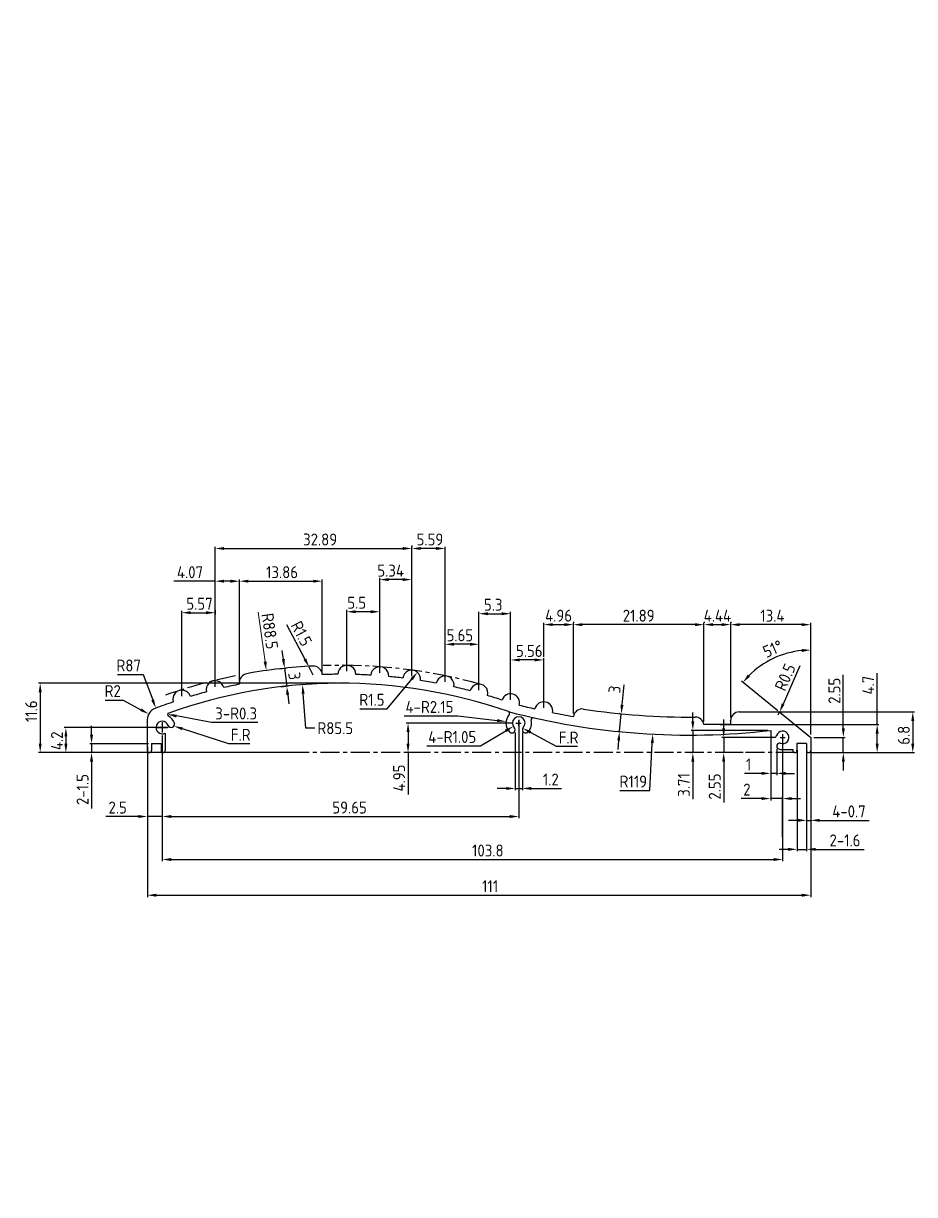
# Model space of a CAD drawing. Header units: millimetres. Extents: x -8 to 141, y -48 to 148.
import ezdxf

# ---------------------------------------------------------------- set-up
doc = ezdxf.new("R2010")
doc.units = ezdxf.units.MM
doc.header["$LTSCALE"] = 0.1
doc.linetypes.add('CENTER', pattern=[50.8, 31.75, -6.35, 6.35, -6.35])
doc.layers.get('0').update_dxf_attribs({"lineweight": 25})
doc.layers.add('图层1', color=7, linetype='Continuous', lineweight=20)
doc.layers.add('图层2', color=7, linetype='Continuous')
doc.layers.add('图层3', color=1, linetype='CENTER')
doc.styles.get("Standard").update_dxf_attribs({"font": 'isocp2.shx'})
doc.dimstyles.new('比例1.5-1', dxfattribs={"dimtxt": 2, "dimasz": 1.5, "dimexe": 0.3, "dimexo": 0.5, "dimgap": 0.5, "dimtad": 1, "dimdsep": 46, "dimtxsty": 'Standard', "dimcen": 0, "dimclrd": 5, "dimclre": 5, "dimadec": 3, "dimazin": 2, "dimtfac": 1, "dimtmove": 0, "dimatfit": 3, "dimfxl": 0, "dimarcsym": 0})
doc.dimstyles.new('比例1.5-1$4', dxfattribs={"dimtxt": 2, "dimasz": 1.5, "dimexe": 0.3, "dimexo": 0.5, "dimgap": 0.5, "dimtad": 1, "dimtih": 1, "dimtoh": 1, "dimdsep": 46, "dimtxsty": 'Standard', "dimcen": 0, "dimclrd": 5, "dimclre": 5, "dimadec": 3, "dimazin": 2, "dimtfac": 1, "dimtofl": 0, "dimtmove": 0, "dimatfit": 3, "dimfxl": 0, "dimarcsym": 0})

# ---------------------------------------------------------------- blocks, each defined once
blk = doc.blocks.new('*D4')
at = {"layer": 'Defpoints', "color": 0}
for p in [(15.11, 28.93), (12.61, 27.04), (12.61, 14.9)]:
    blk.add_point(p, dxfattribs=at)
at = {"layer": '图层1', "color": 5, "lineweight": -2}
for p, q in [((15.11, 28.43), (15.11, 14.6)), ((12.61, 26.54), (12.61, 14.6)), ((11.11, 14.9), (5.67, 14.9)), ((15.11, 14.9), (12.61, 14.9)), ((16.61, 14.9), (18.11, 14.9))]:
    blk.add_line(p, q, dxfattribs=at)
at = {"layer": '图层1', "color": 5}
for points in [[(11.11, 15.15), (11.11, 14.65), (12.61, 14.9)], [(16.61, 15.15), (16.61, 14.65), (15.11, 14.9)]]:
    blk.add_solid(points, dxfattribs=at)
at = {"layer": '图层1', "color": 0, "insert": (7.64, 16.4), "char_height": 2, "attachment_point": 5}
blk.add_mtext('2.5', dxfattribs=at)
blk = doc.blocks.new('*D5')
at = {"layer": 'Defpoints', "color": 0}
for p in [(74.76, 31.58), (15.11, 22.26), (74.76, 14.9)]:
    blk.add_point(p, dxfattribs=at)
at = {"layer": '图层1', "color": 5, "lineweight": -2}
for p, q in [((74.76, 31.08), (74.76, 14.6)), ((15.11, 21.76), (15.11, 14.6)), ((16.61, 14.9), (73.26, 14.9))]:
    blk.add_line(p, q, dxfattribs=at)
at = {"layer": '图层1', "color": 5}
for points in [[(16.61, 15.15), (16.61, 14.65), (15.11, 14.9)], [(73.26, 15.15), (73.26, 14.65), (74.76, 14.9)]]:
    blk.add_solid(points, dxfattribs=at)
at = {"layer": '图层1', "color": 0, "insert": (46.44, 16.4), "char_height": 2, "attachment_point": 5}
blk.add_mtext('59.65', dxfattribs=at)
blk = doc.blocks.new('*D6')
at = {"layer": 'Defpoints', "color": 0}
for p in [(118.91, 29.18), (15.11, 18.18), (118.91, 7.71)]:
    blk.add_point(p, dxfattribs=at)
at = {"layer": '图层1', "color": 5, "lineweight": -2}
for p, q in [((118.91, 28.68), (118.91, 7.41)), ((15.11, 17.68), (15.11, 7.41)), ((16.61, 7.71), (117.41, 7.71))]:
    blk.add_line(p, q, dxfattribs=at)
at = {"layer": '图层1', "color": 5}
for points in [[(16.61, 7.96), (16.61, 7.46), (15.11, 7.71)], [(117.41, 7.96), (117.41, 7.46), (118.91, 7.71)]]:
    blk.add_solid(points, dxfattribs=at)
at = {"layer": '图层1', "color": 0, "insert": (69.58, 9.21), "char_height": 2, "attachment_point": 5}
blk.add_mtext('103.8', dxfattribs=at)
blk = doc.blocks.new('*D7')
at = {"layer": 'Defpoints', "color": 0}
for p in [(123.61, 27.03), (12.61, 23.89), (123.61, 1.74)]:
    blk.add_point(p, dxfattribs=at)
at = {"layer": '图层1', "color": 5, "lineweight": -2}
for p, q in [((123.61, 26.53), (123.61, 1.44)), ((12.61, 23.39), (12.61, 1.44)), ((14.11, 1.74), (122.11, 1.74))]:
    blk.add_line(p, q, dxfattribs=at)
at = {"layer": '图层1', "color": 5}
for points in [[(14.11, 1.99), (14.11, 1.49), (12.61, 1.74)], [(122.11, 1.99), (122.11, 1.49), (123.61, 1.74)]]:
    blk.add_solid(points, dxfattribs=at)
at = {"layer": '图层1', "color": 0, "insert": (69.96, 3.24), "char_height": 2, "attachment_point": 5}
blk.add_mtext('111', dxfattribs=at)
blk = doc.blocks.new('*D8')
at = {"layer": 'Defpoints', "color": 0}
for p in [(122.91, 26.51), (123.61, 26.53), (123.61, 14.26)]:
    blk.add_point(p, dxfattribs=at)
at = {"layer": '图层1', "color": 5, "lineweight": -2}
for p, q in [((122.91, 26.01), (122.91, 13.96)), ((123.61, 26.03), (123.61, 13.96)), ((121.41, 14.26), (119.91, 14.26)), ((122.91, 14.26), (123.61, 14.26)), ((125.11, 14.26), (133.41, 14.26))]:
    blk.add_line(p, q, dxfattribs=at)
at = {"layer": '图层1', "color": 5}
for points in [[(121.41, 14.51), (121.41, 14.01), (122.91, 14.26)], [(125.11, 14.51), (125.11, 14.01), (123.61, 14.26)]]:
    blk.add_solid(points, dxfattribs=at)
at = {"layer": '图层1', "color": 0, "insert": (130.01, 15.76), "char_height": 2, "attachment_point": 5}
blk.add_mtext('4-0.7', dxfattribs=at)
blk = doc.blocks.new('*D9')
at = {"layer": 'Defpoints', "color": 0}
for p in [(121.31, 26.51), (122.91, 26.51), (122.91, 9.41)]:
    blk.add_point(p, dxfattribs=at)
at = {"layer": '图层1', "color": 5, "lineweight": -2}
for p, q in [((121.31, 26.01), (121.31, 9.11)), ((122.91, 26.01), (122.91, 9.11)), ((119.81, 9.41), (118.31, 9.41)), ((121.31, 9.41), (122.91, 9.41)), ((124.41, 9.41), (132.52, 9.41))]:
    blk.add_line(p, q, dxfattribs=at)
at = {"layer": '图层1', "color": 5}
for points in [[(119.81, 9.66), (119.81, 9.16), (121.31, 9.41)], [(124.41, 9.66), (124.41, 9.16), (122.91, 9.41)]]:
    blk.add_solid(points, dxfattribs=at)
at = {"layer": '图层1', "color": 0, "insert": (129.34, 10.91), "char_height": 2, "attachment_point": 5}
blk.add_mtext('2-1.6', dxfattribs=at)
blk = doc.blocks.new('*D10')
at = {"layer": 'Defpoints', "color": 0}
for p in [(3.27, 27.08), (12.96, 25.58), (13.31, 27.08)]:
    blk.add_point(p, dxfattribs=at)
at = {"layer": '图层1', "color": 5, "lineweight": -2}
for p, q in [((3.27, 28.58), (3.27, 30.08)), ((12.81, 27.08), (2.97, 27.08)), ((12.46, 25.58), (2.97, 25.58)), ((3.27, 27.08), (3.27, 25.58)), ((3.27, 24.08), (3.27, 16.25))]:
    blk.add_line(p, q, dxfattribs=at)
at = {"layer": '图层1', "color": 5}
for points in [[(3.02, 28.58), (3.52, 28.58), (3.27, 27.08)], [(3.02, 24.08), (3.52, 24.08), (3.27, 25.58)]]:
    blk.add_solid(points, dxfattribs=at)
at = {"layer": '图层1', "color": 0, "insert": (1.77, 19.41), "char_height": 2, "attachment_point": 5, "rotation": 90}
blk.add_mtext('2-1.5', dxfattribs=at)
blk = doc.blocks.new('*D11')
at = {"layer": 'Defpoints', "color": 0}
for p in [(123.61, 28.13), (123.26, 25.58), (129.06, 25.58)]:
    blk.add_point(p, dxfattribs=at)
at = {"layer": '图层1', "color": 5, "lineweight": -2}
for p, q in [((129.06, 29.63), (129.06, 38.58)), ((124.11, 28.13), (129.36, 28.13)), ((129.06, 25.58), (129.06, 28.13)), ((123.76, 25.58), (129.36, 25.58)), ((129.06, 24.08), (129.06, 22.58))]:
    blk.add_line(p, q, dxfattribs=at)
at = {"layer": '图层1', "color": 5}
for points in [[(128.81, 29.63), (129.31, 29.63), (129.06, 28.13)], [(128.81, 24.08), (129.31, 24.08), (129.06, 25.58)]]:
    blk.add_solid(points, dxfattribs=at)
at = {"layer": '图层1', "color": 0, "insert": (127.56, 35.92), "char_height": 2, "attachment_point": 5, "rotation": 90}
blk.add_mtext('2.55', dxfattribs=at)
blk = doc.blocks.new('*D12')
at = {"layer": 'Defpoints', "color": 0}
for p in [(117.54, 32.38), (126.73, 25.58), (140.68, 25.58)]:
    blk.add_point(p, dxfattribs=at)
at = {"layer": '图层1', "color": 5, "lineweight": -2}
for p, q in [((118.04, 32.38), (140.98, 32.38)), ((140.68, 30.88), (140.68, 27.08)), ((127.23, 25.58), (140.98, 25.58))]:
    blk.add_line(p, q, dxfattribs=at)
at = {"layer": '图层1', "color": 5}
for points in [[(140.43, 30.88), (140.93, 30.88), (140.68, 32.38)], [(140.43, 27.08), (140.93, 27.08), (140.68, 25.58)]]:
    blk.add_solid(points, dxfattribs=at)
at = {"layer": '图层1', "color": 0, "insert": (139.18, 28.48), "char_height": 2, "attachment_point": 5, "rotation": 90}
blk.add_mtext('6.8', dxfattribs=at)
blk = doc.blocks.new('*D13')
at = {"layer": 'Defpoints', "color": 0}
for p in [(117.41, 28.13), (109.04, 25.58), (112.8, 25.58)]:
    blk.add_point(p, dxfattribs=at)
at = {"layer": '图层1', "color": 5, "lineweight": -2}
for p, q in [((109.04, 29.63), (109.04, 31.13)), ((116.91, 28.13), (108.74, 28.13)), ((109.04, 28.13), (109.04, 25.58)), ((112.3, 25.58), (108.74, 25.58)), ((109.04, 24.08), (109.04, 17.25))]:
    blk.add_line(p, q, dxfattribs=at)
at = {"layer": '图层1', "color": 5}
for points in [[(108.79, 29.63), (109.29, 29.63), (109.04, 28.13)], [(108.79, 24.08), (109.29, 24.08), (109.04, 25.58)]]:
    blk.add_solid(points, dxfattribs=at)
at = {"layer": '图层1', "color": 0, "insert": (107.54, 19.91), "char_height": 2, "attachment_point": 5, "rotation": 90}
blk.add_mtext('2.55', dxfattribs=at)
blk = doc.blocks.new('*D14')
at = {"layer": 'Defpoints', "color": 0}
for p in [(115.44, 40.24), (118.5, 32.27), (123.61, 28.13), (123.61, 28.13), (123.61, 25.93)]:
    blk.add_point(p, dxfattribs=at)
at = {"layer": '图层1', "color": 5, "lineweight": -2}
for p, q in [((123.61, 28.63), (123.61, 43.04)), ((118.11, 32.58), (112.02, 37.51))]:
    blk.add_line(p, q, dxfattribs=at)
blk.add_arc((123.61, 28.13), 14.61, 95.8867, 135.1133, dxfattribs=at)
at = {"layer": '图层1', "color": 5}
for points in [[(122.1, 42.91), (122.12, 42.41), (123.61, 42.74)], [(113.44, 38.27), (113.07, 38.61), (112.26, 37.32)]]:
    blk.add_solid(points, dxfattribs=at)
at = {"layer": '图层1', "color": 0, "insert": (117.26, 42.93), "char_height": 2, "attachment_point": 5, "rotation": 23.2185}
blk.add_mtext('51°', dxfattribs=at)
blk = doc.blocks.new('*D15')
at = {"layer": 'Defpoints', "color": 0}
for p in [(118.18, 31.88), (118.38, 32.34)]:
    blk.add_point(p, dxfattribs=at)
at = {"layer": '图层1', "color": 5, "lineweight": -2}
for p, q in [((121.8, 40.1), (118.99, 33.71)), ((118.18, 31.88), (118.38, 32.34))]:
    blk.add_line(p, q, dxfattribs=at)
at = {"layer": '图层1', "color": 5}
blk.add_solid([(118.76, 33.81), (119.22, 33.61), (118.38, 32.34)], dxfattribs=at)
at = {"layer": '图层1', "color": 0, "insert": (119.33, 38.2), "char_height": 2, "attachment_point": 5, "rotation": 66.2158}
blk.add_mtext('R0.5', dxfattribs=at)
blk = doc.blocks.new('*D16')
at = {"layer": 'Defpoints', "color": 0}
for p in [(74.16, 29.42), (75.36, 29.42), (75.36, 19.59)]:
    blk.add_point(p, dxfattribs=at)
at = {"layer": '图层1', "color": 5, "lineweight": -2}
for p, q in [((74.16, 28.92), (74.16, 19.29)), ((75.36, 28.92), (75.36, 19.29)), ((72.66, 19.59), (71.16, 19.59)), ((74.16, 19.59), (75.36, 19.59)), ((76.86, 19.59), (81.88, 19.59))]:
    blk.add_line(p, q, dxfattribs=at)
at = {"layer": '图层1', "color": 5}
for points in [[(72.66, 19.84), (72.66, 19.34), (74.16, 19.59)], [(76.86, 19.84), (76.86, 19.34), (75.36, 19.59)]]:
    blk.add_solid(points, dxfattribs=at)
at = {"layer": '图层1', "color": 0, "insert": (80.12, 21.09), "char_height": 2, "attachment_point": 5}
blk.add_mtext('1.2', dxfattribs=at)
blk = doc.blocks.new('*D17')
at = {"layer": 'Defpoints', "color": 0}
for p in [(75.42, 29.68), (75.91, 29.42)]:
    blk.add_point(p, dxfattribs=at)
at = {"layer": '图层1', "color": 5, "lineweight": -2}
for p, q in [((81.09, 26.59), (76.74, 28.96)), ((84.59, 26.59), (81.09, 26.59))]:
    blk.add_line(p, q, dxfattribs=at)
at = {"layer": '图层1', "color": 5}
blk.add_solid([(76.86, 29.18), (76.62, 28.74), (75.42, 29.68)], dxfattribs=at)
at = {"layer": '图层1', "color": 0, "insert": (83.09, 28.09), "char_height": 2, "attachment_point": 5}
blk.add_mtext('F.R', dxfattribs=at)
blk = doc.blocks.new('*D18')
at = {"layer": 'Defpoints', "color": 0}
for p in [(73.86, 29.99), (74.76, 30.53)]:
    blk.add_point(p, dxfattribs=at)
at = {"layer": '图层1', "color": 5, "lineweight": -2}
for p, q in [((68.37, 26.7), (72.57, 29.22)), ((59.38, 26.7), (68.37, 26.7))]:
    blk.add_line(p, q, dxfattribs=at)
at = {"layer": '图层1', "color": 5}
blk.add_solid([(72.44, 29.44), (72.7, 29.01), (73.86, 29.99)], dxfattribs=at)
at = {"layer": '图层1', "color": 0, "insert": (63.63, 28.2), "char_height": 2, "attachment_point": 5}
blk.add_mtext('4-R1.05', dxfattribs=at)
blk = doc.blocks.new('*D19')
at = {"layer": 'Defpoints', "color": 0}
for p in [(16.54, 30.19), (17.06, 30.02)]:
    blk.add_point(p, dxfattribs=at)
at = {"layer": '图层1', "color": 5, "lineweight": -2}
for p, q in [((26.23, 27.06), (18.49, 29.56)), ((29.73, 27.06), (26.23, 27.06))]:
    blk.add_line(p, q, dxfattribs=at)
at = {"layer": '图层1', "color": 5}
blk.add_solid([(18.57, 29.8), (18.41, 29.32), (17.06, 30.02)], dxfattribs=at)
at = {"layer": '图层1', "color": 0, "insert": (28.23, 28.56), "char_height": 2, "attachment_point": 5}
blk.add_mtext('F.R', dxfattribs=at)
blk = doc.blocks.new('*D20')
at = {"layer": 'Defpoints', "color": 0}
for p in [(12.85, 32.04), (14.61, 31.09)]:
    blk.add_point(p, dxfattribs=at)
at = {"layer": '图层1', "color": 5, "lineweight": -2}
for p, q in [((5.55, 34.37), (8.57, 34.37)), ((8.57, 34.37), (11.53, 32.76))]:
    blk.add_line(p, q, dxfattribs=at)
at = {"layer": '图层1', "color": 5}
blk.add_solid([(11.65, 32.98), (11.41, 32.54), (12.85, 32.04)], dxfattribs=at)
at = {"layer": '图层1', "color": 0, "insert": (6.81, 35.87), "char_height": 2, "attachment_point": 5}
blk.add_mtext('R2', dxfattribs=at)
blk = doc.blocks.new('*D21')
at = {"layer": 'Defpoints', "color": 0}
for p in [(14.03, 33.01), (44.93, -48.32)]:
    blk.add_point(p, dxfattribs=at)
at = {"layer": '图层1', "color": 5, "lineweight": -2}
for p, q in [((7.59, 38.65), (11.89, 38.65)), ((11.89, 38.65), (13.5, 34.41))]:
    blk.add_line(p, q, dxfattribs=at)
at = {"layer": '图层1', "color": 5}
blk.add_solid([(13.73, 34.5), (13.26, 34.32), (14.03, 33.01)], dxfattribs=at)
at = {"layer": '图层1', "color": 0, "insert": (9.49, 40.15), "char_height": 2, "attachment_point": 5}
blk.add_mtext('R87', dxfattribs=at)
blk = doc.blocks.new('*D22')
at = {"layer": 'Defpoints', "color": 0}
for p in [(56.84, 37.86), (57.79, 39.02)]:
    blk.add_point(p, dxfattribs=at)
at = {"layer": '图层1', "color": 5, "lineweight": -2}
for p, q in [((52.73, 32.92), (56.84, 37.86)), ((48.15, 32.92), (52.73, 32.92))]:
    blk.add_line(p, q, dxfattribs=at)
at = {"layer": '图层1', "color": 5}
blk.add_solid([(56.64, 38.02), (57.03, 37.7), (57.79, 39.02)], dxfattribs=at)
at = {"layer": '图层1', "color": 0, "insert": (50.19, 34.42), "char_height": 2, "attachment_point": 5}
blk.add_mtext('R1.5', dxfattribs=at)
blk = doc.blocks.new('*D23')
at = {"layer": 'Defpoints', "color": 0}
for p in [(34.09, 39.51), (34.45, 36.54), (35.92, 36.72)]:
    blk.add_point(p, dxfattribs=at)
at = {"layer": '图层1', "color": 5, "lineweight": -2}
for p, q in [((35.37, 41.18), (35.19, 42.67)), ((34.58, 39.58), (35.85, 39.73)), ((35.55, 39.7), (35.92, 36.72)), ((34.95, 36.6), (36.22, 36.76)), ((36.11, 35.23), (36.29, 33.74))]:
    blk.add_line(p, q, dxfattribs=at)
at = {"layer": '图层1', "color": 5}
for points in [[(35.62, 41.22), (35.12, 41.15), (35.55, 39.7)], [(36.35, 35.26), (35.86, 35.2), (35.92, 36.72)]]:
    blk.add_solid(points, dxfattribs=at)
at = {"layer": '图层1', "color": 0, "insert": (37.23, 38.39), "char_height": 2, "attachment_point": 5, "rotation": 277.0395}
blk.add_mtext('3', dxfattribs=at)
blk = doc.blocks.new('*D24')
at = {"layer": 'Defpoints', "color": 0}
for p in [(38.57, 36.94), (44.93, -48.32)]:
    blk.add_point(p, dxfattribs=at)
at = {"layer": '图层1', "color": 5, "lineweight": -2}
for p, q in [((39.11, 29.67), (38.68, 35.45)), ((40.61, 29.67), (39.11, 29.67))]:
    blk.add_line(p, q, dxfattribs=at)
at = {"layer": '图层1', "color": 5}
blk.add_solid([(38.93, 35.47), (38.43, 35.43), (38.57, 36.94)], dxfattribs=at)
at = {"layer": '图层1', "color": 0, "insert": (44.05, 29.67), "char_height": 2, "attachment_point": 5}
blk.add_mtext('R85.5', dxfattribs=at)
blk = doc.blocks.new('*D25')
at = {"layer": 'Defpoints', "color": 0}
for p in [(74.28, 30.53), (56.23, 25.58), (60, 25.58)]:
    blk.add_point(p, dxfattribs=at)
at = {"layer": '图层1', "color": 5, "lineweight": -2}
for p, q in [((73.78, 30.53), (55.93, 30.53)), ((56.23, 29.03), (56.23, 27.08)), ((59.5, 25.58), (55.93, 25.58)), ((56.23, 25.58), (56.23, 18.59))]:
    blk.add_line(p, q, dxfattribs=at)
at = {"layer": '图层1', "color": 5}
for points in [[(55.98, 29.03), (56.48, 29.03), (56.23, 30.53)], [(55.98, 27.08), (56.48, 27.08), (56.23, 25.58)]]:
    blk.add_solid(points, dxfattribs=at)
at = {"layer": '图层1', "color": 0, "insert": (54.73, 21.34), "char_height": 2, "attachment_point": 5, "rotation": 90}
blk.add_mtext('4.95', dxfattribs=at)
blk = doc.blocks.new('*D26')
at = {"layer": 'Defpoints', "color": 0}
for p in [(72.62, 30.78), (74.76, 30.53)]:
    blk.add_point(p, dxfattribs=at)
at = {"layer": '图层1', "color": 5, "lineweight": -2}
for p, q in [((55.58, 31.72), (64.56, 31.72)), ((64.56, 31.72), (71.13, 30.95))]:
    blk.add_line(p, q, dxfattribs=at)
at = {"layer": '图层1', "color": 5}
blk.add_solid([(71.16, 31.2), (71.1, 30.71), (72.62, 30.78)], dxfattribs=at)
at = {"layer": '图层1', "color": 0, "insert": (59.82, 33.22), "char_height": 2, "attachment_point": 5}
blk.add_mtext('4-R2.15', dxfattribs=at)
blk = doc.blocks.new('*D27')
at = {"layer": 'Defpoints', "color": 0}
for p in [(110.21, 46.98), (110.21, 30.93), (123.61, 28.13)]:
    blk.add_point(p, dxfattribs=at)
at = {"layer": '图层1', "color": 5, "lineweight": -2}
for p, q in [((110.21, 31.43), (110.21, 47.28)), ((123.61, 28.63), (123.61, 47.28)), ((122.11, 46.98), (111.71, 46.98))]:
    blk.add_line(p, q, dxfattribs=at)
at = {"layer": '图层1', "color": 5}
for points in [[(111.71, 47.23), (111.71, 46.73), (110.21, 46.98)], [(122.11, 47.23), (122.11, 46.73), (123.61, 46.98)]]:
    blk.add_solid(points, dxfattribs=at)
at = {"layer": '图层1', "color": 0, "insert": (117.19, 48.48), "char_height": 2, "attachment_point": 5}
blk.add_mtext('13.4', dxfattribs=at)
blk = doc.blocks.new('*D28')
at = {"layer": 'Defpoints', "color": 0}
for p in [(83.9, 46.98), (83.9, 31.63), (105.74, 30.28)]:
    blk.add_point(p, dxfattribs=at)
at = {"layer": '图层1', "color": 5, "lineweight": -2}
for p, q in [((83.9, 32.13), (83.9, 47.28)), ((105.74, 30.78), (105.74, 47.28)), ((104.24, 46.98), (85.4, 46.98))]:
    blk.add_line(p, q, dxfattribs=at)
at = {"layer": '图层1', "color": 5}
for points in [[(85.4, 47.23), (85.4, 46.73), (83.9, 46.98)], [(104.24, 47.23), (104.24, 46.73), (105.74, 46.98)]]:
    blk.add_solid(points, dxfattribs=at)
at = {"layer": '图层1', "color": 0, "insert": (94.82, 48.48), "char_height": 2, "attachment_point": 5}
blk.add_mtext('21.89', dxfattribs=at)
blk = doc.blocks.new('*D29')
at = {"layer": 'Defpoints', "color": 0}
for p in [(73.38, 41.08), (73.38, 33.9), (78.94, 32.57)]:
    blk.add_point(p, dxfattribs=at)
at = {"layer": '图层1', "color": 5, "lineweight": -2}
for p, q in [((73.38, 34.4), (73.38, 41.38)), ((78.94, 33.07), (78.94, 41.38)), ((77.44, 41.08), (74.88, 41.08))]:
    blk.add_line(p, q, dxfattribs=at)
at = {"layer": '图层1', "color": 5}
for points in [[(74.88, 41.33), (74.88, 40.83), (73.38, 41.08)], [(77.44, 41.33), (77.44, 40.83), (78.94, 41.08)]]:
    blk.add_solid(points, dxfattribs=at)
at = {"layer": '图层1', "color": 0, "insert": (76.52, 42.58), "char_height": 2, "attachment_point": 5}
blk.add_mtext('5.56', dxfattribs=at)
blk = doc.blocks.new('*D30')
at = {"layer": 'Defpoints', "color": 0}
for p in [(73.38, 48.81), (68.08, 35.55), (73.38, 33.9)]:
    blk.add_point(p, dxfattribs=at)
at = {"layer": '图层1', "color": 5, "lineweight": -2}
for p, q in [((68.08, 36.05), (68.08, 49.11)), ((73.38, 34.4), (73.38, 49.11)), ((69.58, 48.81), (71.88, 48.81))]:
    blk.add_line(p, q, dxfattribs=at)
at = {"layer": '图层1', "color": 5}
for points in [[(69.58, 49.06), (69.58, 48.56), (68.08, 48.81)], [(71.88, 49.06), (71.88, 48.56), (73.38, 48.81)]]:
    blk.add_solid(points, dxfattribs=at)
at = {"layer": '图层1', "color": 0, "insert": (70.48, 50.31), "char_height": 2, "attachment_point": 5}
blk.add_mtext('5.3', dxfattribs=at)
blk = doc.blocks.new('*D31')
at = {"layer": 'Defpoints', "color": 0}
for p in [(62.43, 43.7), (62.43, 36.9), (68.08, 35.55)]:
    blk.add_point(p, dxfattribs=at)
at = {"layer": '图层1', "color": 5, "lineweight": -2}
for p, q in [((62.43, 37.4), (62.43, 44)), ((66.58, 43.7), (63.93, 43.7)), ((68.08, 36.05), (68.08, 44))]:
    blk.add_line(p, q, dxfattribs=at)
at = {"layer": '图层1', "color": 5}
for points in [[(63.93, 43.95), (63.93, 43.45), (62.43, 43.7)], [(66.58, 43.95), (66.58, 43.45), (68.08, 43.7)]]:
    blk.add_solid(points, dxfattribs=at)
at = {"layer": '图层1', "color": 0, "insert": (64.9, 45.2), "char_height": 2, "attachment_point": 5}
blk.add_mtext('5.65', dxfattribs=at)
blk = doc.blocks.new('*D32')
at = {"layer": 'Defpoints', "color": 0}
for p in [(56.84, 59.72), (56.84, 37.86), (62.43, 36.9)]:
    blk.add_point(p, dxfattribs=at)
at = {"layer": '图层1', "color": 5, "lineweight": -2}
for p, q in [((56.84, 38.36), (56.84, 60.02)), ((60.93, 59.72), (58.34, 59.72)), ((62.43, 37.4), (62.43, 60.02))]:
    blk.add_line(p, q, dxfattribs=at)
at = {"layer": '图层1', "color": 5}
for points in [[(58.34, 59.97), (58.34, 59.47), (56.84, 59.72)], [(60.93, 59.97), (60.93, 59.47), (62.43, 59.72)]]:
    blk.add_solid(points, dxfattribs=at)
at = {"layer": '图层1', "color": 0, "insert": (59.89, 61.22), "char_height": 2, "attachment_point": 5}
blk.add_mtext('5.59', dxfattribs=at)
blk = doc.blocks.new('*D33')
at = {"layer": 'Defpoints', "color": 0}
for p in [(51.49, 54.51), (56.84, 44.37), (51.49, 38.43)]:
    blk.add_point(p, dxfattribs=at)
at = {"layer": '图层1', "color": 5, "lineweight": -2}
for p, q in [((51.49, 38.93), (51.49, 54.81)), ((55.34, 54.51), (52.99, 54.51)), ((56.84, 44.87), (56.84, 54.81))]:
    blk.add_line(p, q, dxfattribs=at)
at = {"layer": '图层1', "color": 5}
for points in [[(52.99, 54.76), (52.99, 54.26), (51.49, 54.51)], [(55.34, 54.76), (55.34, 54.26), (56.84, 54.51)]]:
    blk.add_solid(points, dxfattribs=at)
at = {"layer": '图层1', "color": 0, "insert": (53.32, 56.01), "char_height": 2, "attachment_point": 5}
blk.add_mtext('5.34', dxfattribs=at)
blk = doc.blocks.new('*D34')
at = {"layer": 'Defpoints', "color": 0}
for p in [(45.99, 49.14), (45.99, 38.68), (51.49, 38.43)]:
    blk.add_point(p, dxfattribs=at)
at = {"layer": '图层1', "color": 5, "lineweight": -2}
for p, q in [((45.99, 39.18), (45.99, 49.44)), ((49.99, 49.14), (47.49, 49.14)), ((51.49, 38.93), (51.49, 49.44))]:
    blk.add_line(p, q, dxfattribs=at)
at = {"layer": '图层1', "color": 5}
for points in [[(47.49, 49.39), (47.49, 48.89), (45.99, 49.14)], [(49.99, 49.39), (49.99, 48.89), (51.49, 49.14)]]:
    blk.add_solid(points, dxfattribs=at)
at = {"layer": '图层1', "color": 0, "insert": (47.64, 50.64), "char_height": 2, "attachment_point": 5}
blk.add_mtext('5.5', dxfattribs=at)
blk = doc.blocks.new('*D35')
at = {"layer": 'Defpoints', "color": 0}
for p in [(56.84, 59.72), (56.84, 59.72), (23.95, 36.11)]:
    blk.add_point(p, dxfattribs=at)
at = {"layer": '图层1', "color": 5, "lineweight": -2}
for p, q in [((23.95, 36.61), (23.95, 60.02)), ((25.45, 59.72), (55.34, 59.72)), ((56.84, 60.22), (56.84, 60.02))]:
    blk.add_line(p, q, dxfattribs=at)
at = {"layer": '图层1', "color": 5}
for points in [[(25.45, 59.97), (25.45, 59.47), (23.95, 59.72)], [(55.34, 59.97), (55.34, 59.47), (56.84, 59.72)]]:
    blk.add_solid(points, dxfattribs=at)
at = {"layer": '图层1', "color": 0, "insert": (41.52, 61.22), "char_height": 2, "attachment_point": 5}
blk.add_mtext('32.89', dxfattribs=at)
blk = doc.blocks.new('*D36')
at = {"layer": 'Defpoints', "color": 0}
for p in [(23.95, 49.94), (23.95, 48.98), (18.38, 34.53)]:
    blk.add_point(p, dxfattribs=at)
at = {"layer": '图层1', "color": 5, "lineweight": -2}
for p, q in [((18.38, 35.03), (18.38, 49.28)), ((19.88, 48.98), (22.45, 48.98)), ((23.95, 49.44), (23.95, 48.68))]:
    blk.add_line(p, q, dxfattribs=at)
at = {"layer": '图层1', "color": 5}
for points in [[(19.88, 49.23), (19.88, 48.73), (18.38, 48.98)], [(22.45, 49.23), (22.45, 48.73), (23.95, 48.98)]]:
    blk.add_solid(points, dxfattribs=at)
at = {"layer": '图层1', "color": 0, "insert": (21.34, 50.48), "char_height": 2, "attachment_point": 5}
blk.add_mtext('5.57', dxfattribs=at)
blk = doc.blocks.new('*D37')
at = {"layer": 'Defpoints', "color": 0}
for p in [(23.95, 54.25), (23.95, 48.68), (28.02, 37.02)]:
    blk.add_point(p, dxfattribs=at)
at = {"layer": '图层1', "color": 5, "lineweight": -2}
for p, q in [((23.95, 54.25), (17.05, 54.25)), ((23.95, 49.18), (23.95, 54.55)), ((26.52, 54.25), (25.45, 54.25)), ((28.02, 37.52), (28.02, 54.55))]:
    blk.add_line(p, q, dxfattribs=at)
at = {"layer": '图层1', "color": 5}
for points in [[(25.45, 54.5), (25.45, 54), (23.95, 54.25)], [(26.52, 54.5), (26.52, 54), (28.02, 54.25)]]:
    blk.add_solid(points, dxfattribs=at)
at = {"layer": '图层1', "color": 0, "insert": (19.75, 55.75), "char_height": 2, "attachment_point": 5}
blk.add_mtext('4.07', dxfattribs=at)
blk = doc.blocks.new('*D38')
at = {"layer": 'Defpoints', "color": 0}
for p in [(41.87, 54.25), (28.02, 46.03), (41.87, 38.63)]:
    blk.add_point(p, dxfattribs=at)
at = {"layer": '图层1', "color": 5, "lineweight": -2}
for p, q in [((28.02, 46.53), (28.02, 54.55)), ((29.52, 54.25), (40.37, 54.25)), ((41.87, 39.13), (41.87, 54.55))]:
    blk.add_line(p, q, dxfattribs=at)
at = {"layer": '图层1', "color": 5}
for points in [[(29.52, 54.5), (29.52, 54), (28.02, 54.25)], [(40.37, 54.5), (40.37, 54), (41.87, 54.25)]]:
    blk.add_solid(points, dxfattribs=at)
at = {"layer": '图层1', "color": 0, "insert": (35.15, 55.75), "char_height": 2, "attachment_point": 5}
blk.add_mtext('13.86', dxfattribs=at)
blk = doc.blocks.new('*D39')
at = {"layer": 'Defpoints', "color": 0}
for p in [(39.67, 39.89), (40.38, 38.56)]:
    blk.add_point(p, dxfattribs=at)
at = {"layer": '图层1', "color": 5, "lineweight": -2}
for p, q in [((35.88, 47.02), (38.97, 41.21)), ((40.38, 38.56), (39.67, 39.89))]:
    blk.add_line(p, q, dxfattribs=at)
at = {"layer": '图层1', "color": 5}
blk.add_solid([(39.19, 41.33), (38.75, 41.09), (39.67, 39.89)], dxfattribs=at)
at = {"layer": '图层1', "color": 0, "insert": (38.39, 45.48), "char_height": 2, "attachment_point": 5, "rotation": 298.0012}
blk.add_mtext('R1.5', dxfattribs=at)
blk = doc.blocks.new('*D40')
at = {"layer": 'Defpoints', "color": 0}
for p in [(16.61, 29.78), (-1.02, 25.58), (15.11, 25.58)]:
    blk.add_point(p, dxfattribs=at)
at = {"layer": '图层1', "color": 5, "lineweight": -2}
for p, q in [((16.11, 29.78), (-1.32, 29.78)), ((-1.02, 28.28), (-1.02, 27.08)), ((14.61, 25.58), (-1.32, 25.58))]:
    blk.add_line(p, q, dxfattribs=at)
at = {"layer": '图层1', "color": 5}
for points in [[(-1.27, 28.28), (-0.77, 28.28), (-1.02, 29.78)], [(-1.27, 27.08), (-0.77, 27.08), (-1.02, 25.58)]]:
    blk.add_solid(points, dxfattribs=at)
at = {"layer": '图层1', "color": 0, "insert": (-2.52, 27.56), "char_height": 2, "attachment_point": 5, "rotation": 90}
blk.add_mtext('4.2', dxfattribs=at)
blk = doc.blocks.new('*D41')
at = {"layer": 'Defpoints', "color": 0}
for p in [(105.77, 46.98), (110.21, 46.99), (110.21, 46.98)]:
    blk.add_point(p, dxfattribs=at)
at = {"layer": '图层1', "color": 5, "lineweight": -2}
for p, q in [((105.77, 47.48), (105.77, 47.29)), ((110.21, 47.48), (110.21, 47.29)), ((107.27, 46.99), (108.71, 46.99))]:
    blk.add_line(p, q, dxfattribs=at)
at = {"layer": '图层1', "color": 5}
for points in [[(107.27, 47.24), (107.27, 46.74), (105.77, 46.99)], [(108.71, 47.24), (108.71, 46.74), (110.21, 46.99)]]:
    blk.add_solid(points, dxfattribs=at)
at = {"layer": '图层1', "color": 0, "insert": (107.99, 48.49), "char_height": 2, "attachment_point": 5}
blk.add_mtext('4.44', dxfattribs=at)
blk = doc.blocks.new('*D42')
at = {"layer": 'Defpoints', "color": 0}
for p in [(83.9, 46.99), (83.9, 46.98), (78.94, 41.08)]:
    blk.add_point(p, dxfattribs=at)
at = {"layer": '图层1', "color": 5, "lineweight": -2}
for p, q in [((78.94, 41.58), (78.94, 47.29)), ((83.9, 47.48), (83.9, 47.29)), ((80.44, 46.99), (82.4, 46.99))]:
    blk.add_line(p, q, dxfattribs=at)
at = {"layer": '图层1', "color": 5}
for points in [[(80.44, 47.24), (80.44, 46.74), (78.94, 46.99)], [(82.4, 47.24), (82.4, 46.74), (83.9, 46.99)]]:
    blk.add_solid(points, dxfattribs=at)
at = {"layer": '图层1', "color": 0, "insert": (81.42, 48.49), "char_height": 2, "attachment_point": 5}
blk.add_mtext('4.96', dxfattribs=at)
blk = doc.blocks.new('*D43')
at = {"layer": 'Defpoints', "color": 0}
for p in [(107.97, 30.28), (131.44, 25.58), (134.72, 25.58)]:
    blk.add_point(p, dxfattribs=at)
at = {"layer": '图层1', "color": 5, "lineweight": -2}
for p, q in [((134.72, 30.28), (134.72, 38.87)), ((108.47, 30.28), (135.02, 30.28)), ((134.72, 27.08), (134.72, 28.78)), ((131.94, 25.58), (135.02, 25.58))]:
    blk.add_line(p, q, dxfattribs=at)
at = {"layer": '图层1', "color": 5}
for points in [[(134.47, 28.78), (134.97, 28.78), (134.72, 30.28)], [(134.47, 27.08), (134.97, 27.08), (134.72, 25.58)]]:
    blk.add_solid(points, dxfattribs=at)
at = {"layer": '图层1', "color": 0, "insert": (133.22, 36.87), "char_height": 2, "attachment_point": 5, "rotation": 90}
blk.add_mtext('4.7', dxfattribs=at)
blk = doc.blocks.new('*D44')
at = {"layer": 'Defpoints', "color": 0}
for p in [(103.32, 147.52), (97.18, 28.67)]:
    blk.add_point(p, dxfattribs=at)
at = {"layer": '图层1', "color": 5, "lineweight": -2}
for p, q in [((96.69, 19.24), (97.1, 27.18)), ((91.65, 19.24), (96.69, 19.24))]:
    blk.add_line(p, q, dxfattribs=at)
at = {"layer": '图层1', "color": 5}
blk.add_solid([(96.85, 27.19), (97.35, 27.16), (97.18, 28.67)], dxfattribs=at)
at = {"layer": '图层1', "color": 0, "insert": (93.92, 20.74), "char_height": 2, "attachment_point": 5}
blk.add_mtext('R119', dxfattribs=at)
blk = doc.blocks.new('*D45')
at = {"layer": 'Defpoints', "color": 0}
for p in [(116.91, 28.86), (118.91, 17.9), (118.91, 10.93)]:
    blk.add_point(p, dxfattribs=at)
at = {"layer": '图层1', "color": 5, "lineweight": -2}
for p, q in [((116.91, 28.36), (116.91, 17.6)), ((115.41, 17.9), (111.94, 17.9)), ((118.91, 17.9), (116.91, 17.9)), ((118.91, 11.43), (118.91, 18.2)), ((120.41, 17.9), (121.91, 17.9))]:
    blk.add_line(p, q, dxfattribs=at)
at = {"layer": '图层1', "color": 5}
for points in [[(115.41, 18.15), (115.41, 17.65), (116.91, 17.9)], [(120.41, 18.15), (120.41, 17.65), (118.91, 17.9)]]:
    blk.add_solid(points, dxfattribs=at)
at = {"layer": '图层1', "color": 0, "insert": (112.92, 19.4), "char_height": 2, "attachment_point": 5}
blk.add_mtext('2', dxfattribs=at)
blk = doc.blocks.new('*D46')
at = {"layer": 'Defpoints', "color": 0}
for p in [(116.91, 29.29), (103.88, 25.58), (103.98, 25.58)]:
    blk.add_point(p, dxfattribs=at)
at = {"layer": '图层1', "color": 5, "lineweight": -2}
for p, q in [((103.88, 30.79), (103.88, 32.29)), ((116.41, 29.29), (103.58, 29.29)), ((103.88, 29.29), (103.88, 25.58)), ((103.48, 25.58), (103.58, 25.58)), ((103.88, 24.08), (103.88, 17.78))]:
    blk.add_line(p, q, dxfattribs=at)
at = {"layer": '图层1', "color": 5}
for points in [[(103.63, 30.79), (104.13, 30.79), (103.88, 29.29)], [(103.63, 24.08), (104.13, 24.08), (103.88, 25.58)]]:
    blk.add_solid(points, dxfattribs=at)
at = {"layer": '图层1', "color": 0, "insert": (102.38, 20.18), "char_height": 2, "attachment_point": 5, "rotation": 90}
blk.add_mtext('3.71', dxfattribs=at)
blk = doc.blocks.new('*D47')
at = {"layer": 'Defpoints', "color": 0}
for p in [(117.91, 26.66), (116.91, 22.98), (116.91, 22.11)]:
    blk.add_point(p, dxfattribs=at)
at = {"layer": '图层1', "color": 5, "lineweight": -2}
for p, q in [((117.91, 26.16), (117.91, 21.81)), ((115.41, 22.11), (112.51, 22.11)), ((116.91, 22.48), (116.91, 21.81)), ((117.91, 22.11), (116.91, 22.11)), ((119.41, 22.11), (120.91, 22.11))]:
    blk.add_line(p, q, dxfattribs=at)
at = {"layer": '图层1', "color": 5}
for points in [[(115.41, 22.36), (115.41, 21.86), (116.91, 22.11)], [(119.41, 22.36), (119.41, 21.86), (117.91, 22.11)]]:
    blk.add_solid(points, dxfattribs=at)
at = {"layer": '图层1', "color": 0, "insert": (113.21, 23.61), "char_height": 2, "attachment_point": 5}
blk.add_mtext('1', dxfattribs=at)
blk = doc.blocks.new('*D48')
at = {"layer": 'Defpoints', "color": 0}
for p in [(16, 31.98), (16.29, 31.92)]:
    blk.add_point(p, dxfattribs=at)
at = {"layer": '图层1', "color": 5, "lineweight": -2}
for p, q in [((23.33, 30.63), (17.47, 31.71)), ((31.11, 30.63), (23.33, 30.63))]:
    blk.add_line(p, q, dxfattribs=at)
at = {"layer": '图层1', "color": 5}
blk.add_solid([(17.52, 31.95), (17.43, 31.46), (16, 31.98)], dxfattribs=at)
at = {"layer": '图层1', "color": 0, "insert": (27.47, 32.13), "char_height": 2, "attachment_point": 5}
blk.add_mtext('3-R0.3', dxfattribs=at)
blk = doc.blocks.new('*D49')
at = {"layer": 'Defpoints', "color": 0}
for p in [(91.9, 32.08), (92.14, 32.05), (91.85, 29.07)]:
    blk.add_point(p, dxfattribs=at)
at = {"layer": '图层1', "color": 5, "lineweight": -2}
for p, q in [((92.04, 33.57), (92.37, 36.94)), ((91.65, 32.1), (91.6, 32.11)), ((91.61, 29.09), (91.9, 32.08)), ((91.36, 29.12), (91.31, 29.12)), ((91.46, 27.6), (91.32, 26.11))]:
    blk.add_line(p, q, dxfattribs=at)
at = {"layer": '图层1', "color": 5}
for points in [[(91.79, 33.6), (92.29, 33.55), (91.9, 32.08)], [(91.22, 27.62), (91.71, 27.58), (91.61, 29.09)]]:
    blk.add_solid(points, dxfattribs=at)
at = {"layer": '图层1', "color": 0, "insert": (90.79, 36.15), "char_height": 2, "attachment_point": 5, "rotation": 84.4719}
blk.add_mtext('3', dxfattribs=at)
blk = doc.blocks.new('*D50')
at = {"layer": 'Defpoints', "color": 0}
for p in [(44.93, 37.18), (-5.32, 25.58), (37.17, 25.58)]:
    blk.add_point(p, dxfattribs=at)
at = {"layer": '图层1', "color": 5, "lineweight": -2}
for p, q in [((44.43, 37.18), (-5.62, 37.18)), ((-5.32, 35.68), (-5.32, 27.08)), ((36.67, 25.58), (-5.62, 25.58))]:
    blk.add_line(p, q, dxfattribs=at)
at = {"layer": '图层1', "color": 5}
for points in [[(-5.57, 35.68), (-5.07, 35.68), (-5.32, 37.18)], [(-5.57, 27.08), (-5.07, 27.08), (-5.32, 25.58)]]:
    blk.add_solid(points, dxfattribs=at)
at = {"layer": '图层1', "color": 0, "insert": (-6.82, 32.5), "char_height": 2, "attachment_point": 5, "rotation": 90}
blk.add_mtext('11.6', dxfattribs=at)

msp = doc.modelspace()

# ---------------------------------------------------------------- linework, layer by layer
for p, q in [((28.016, 37.021), (28.016, 37.305)), ((111.656, 32.382), (118.181, 32.382)), ((118.496, 32.27), (123.606, 28.132)), ((12.606, 31.088), (12.606, 25.932)), ((110.206, 30.282), (105.743, 30.282)), ((110.206, 30.894), (110.206, 30.932)), ((110.206, 30.932), (110.206, 30.282)), ((15.606, 28.858), (15.606, 25.932)), ((116.906, 29.294), (116.906, 28.432)), ((117.606, 28.132), (117.206, 28.132)), ((117.906, 28.452), (117.906, 28.432)), ((123.606, 28.132), (123.606, 25.932)), ((13.306, 27.082), (13.306, 25.932)), ((13.306, 27.082), (14.906, 27.082)), ((14.906, 27.082), (14.906, 25.932)), ((118.906, 26.082), (120.606, 26.082)), ((120.606, 26.082), (120.606, 25.932)), ((122.906, 27.082), (121.306, 27.082)), ((121.306, 27.082), (121.306, 25.932)), ((122.906, 27.082), (122.906, 25.932))]:
    msp.add_line(p, q)
for centre, radius, start, end in [((44.931, -48.318), 88.5, 93.00117, 100.20577), ((40.376, 38.562), 1.5, 2.50723, 93.00117), ((45.995, 38.675), 1.5, 358.80561, 179.79348), ((51.495, 38.434), 1.5, 355.17937, 176.16724), ((56.836, 37.863), 1.5, 351.64109, 172.62896), ((23.946, 36.113), 1.5, 13.46385, 194.45172), ((29.516, 37.305), 1.5, 100.20577, 180), ((44.931, -48.318), 87, 90.28742, 92.0133), ((44.931, -48.318), 87, 86.66118, 88.31168), ((44.931, -48.318), 87, 83.12289, 84.68544), ((44.931, -48.318), 87, 79.38705, 81.14715), ((62.426, 36.904), 1.5, 347.90524, 168.89311), ((44.931, -48.318), 85.5, 70.82204, 109.64071), ((18.376, 34.53), 1.5, 17.27806, 198.26593), ((44.931, -48.318), 87, 104.94565, 106.78412), ((44.931, -48.318), 87, 101.21115, 102.96991), ((44.931, -48.318), 87, 75.55944, 77.41131), ((68.076, 35.546), 1.5, 344.07763, 165.0655), ((73.376, 33.9), 1.5, 345.39076, 161.40993), ((44.931, -48.318), 87, 108.75987, 110.90164), ((44.931, -48.318), 87, 71.90387, 73.5837), ((103.318, 147.515), 117.5, 255.96752, 257.29232), ((78.936, 32.573), 1.5, 348.38948, 167.65804), ((14.606, 31.088), 2, 110.90164, 180), ((16.294, 31.925), 0.3, 109.64071, 241.00731), ((15.106, 29.782), 2.15, 20.10551, 61.00731), ((74.756, 30.532), 2.15, 138.55556, 224.04863), ((103.318, 147.515), 119, 255.24341, 276.55663), ((72.92, 32.153), 0.3, 318.55556, 70.82204), ((74.756, 30.532), 1.05, 315.95137, 224.04863), ((77.134, 31.124), 0.3, 77.32111, 194.00341), ((103.318, 147.515), 117.5, 258.7552, 260.48528), ((85.376, 31.393), 1.5, 81.21672, 170.851), ((103.318, 147.515), 116, 261.21672, 270.46229), ((104.266, 30.019), 1.5, 10.07472, 90.46229), ((111.656, 30.932), 1.45, 90, 180), ((118.181, 31.882), 0.5, 51, 90), ((15.106, 29.782), 1.05, 20.10551, 298.43689), ((16.609, 30.332), 0.55, 200.10551, 20.10551), ((73.606, 29.419), 0.55, 224.04863, 44.04863), ((75.906, 29.419), 0.55, 135.95137, 315.95137), ((74.756, 30.532), 2.15, 315.95137, 14.00341), ((117.206, 28.432), 0.3, 180, 270), ((117.606, 28.432), 0.3, 270, 0), ((118.906, 28.132), 1.05, 251.18094, 162.24721), ((12.956, 25.932), 0.35, 180, 0), ((15.256, 25.932), 0.35, 180, 0), ((118.406, 26.664), 0.5, 71.18094, 251.18094), ((118.906, 28.132), 2.05, 251.18094, 270), ((120.956, 25.932), 0.35, 180, 0), ((123.256, 25.932), 0.35, 180, 0)]:
    msp.add_arc(centre, radius, start, end)
at = {"layer": '图层1', "color": 5}
msp.add_line((31.135, 49.092), (32.31, 40.792), dxfattribs=at)
msp.add_solid([(32.558, 40.827), (32.063, 40.757), (32.521, 39.307)], dxfattribs=at)
at = {"layer": '图层2'}
for p, q in [((74.278, 30.532), (75.149, 30.532)), ((74.756, 30.082), (74.756, 30.939))]:
    msp.add_line(p, q, dxfattribs=at)
at = {"layer": '图层3'}
for p, q in [((14.197, 29.782), (15.961, 29.782)), ((15.106, 30.69), (15.106, 28.93)), ((118.485, 28.132), (119.301, 28.132)), ((118.906, 28.669), (118.906, 27.74)), ((120.956, 25.582), (15.256, 25.582))]:
    msp.add_line(p, q, dxfattribs=at)
for start, end in [(74.57157, 91.89361), (101.46761, 109.32929)]:
    msp.add_arc((44.931, -48.318), 88.5, start, end, dxfattribs=at)

# ---------------------------------------------------------------- texts
at = {"layer": '图层1', "insert": (33.103, 45.895), "char_height": 2, "attachment_point": 5, "rotation": 278.06137}
msp.add_mtext('R88.5', dxfattribs=at)

# ---------------------------------------------------------------- dimensions: what is measured, and where the dimension line sits
at = {"layer": '图层1'}
for center, mpoint, picture, middle in [((103.318, 147.515), (97.182, 28.674), '*D44', (93.923, 19.238)), ((44.931, -48.318), (14.03, 33.009), '*D21', (9.488, 38.648)), ((14.606, 31.088), (12.85, 32.045), '*D20', (6.812, 34.375)), ((44.931, -48.318), (38.571, 36.945), '*D24', (44.055, 29.672))]:
    dim = msp.add_radius_dim(center=center, mpoint=mpoint, dimstyle='比例1.5-1$4', dxfattribs=at)
    dim.commit()
    dim.dimension.update_dxf_attribs({"geometry": picture, "text_midpoint": middle, "dimtype": 164})
for base, p1, p2, picture, middle in [((56.836, 59.722), (23.946, 36.113), (56.836, 59.722), '*D35', (41.52, 59.722)), ((56.836, 59.722), (62.426, 36.904), (56.836, 37.863), '*D32', (59.889, 59.722)), ((23.946, 54.247), (28.016, 37.021), (23.946, 48.681), '*D37', (19.746, 54.247)), ((51.495, 54.506), (56.836, 44.372), (51.495, 38.434), '*D33', (53.318, 54.506)), ((23.946, 48.981), (18.376, 34.53), (23.946, 49.936), '*D36', (21.345, 48.981)), ((45.995, 49.141), (51.495, 38.434), (45.995, 38.675), '*D34', (47.643, 49.141)), ((73.376, 48.805), (68.076, 35.546), (73.376, 33.9), '*D30', (70.478, 48.805)), ((83.895, 46.99), (78.936, 41.078), (83.895, 46.975), '*D42', (81.416, 46.99)), ((110.206, 46.992), (105.766, 46.975), (110.206, 46.975), '*D41', (107.986, 46.992)), ((110.206, 46.975), (123.606, 28.132), (110.206, 30.932), '*D27', (117.191, 46.975)), ((62.426, 43.705), (68.076, 35.546), (62.426, 36.904), '*D31', (64.903, 43.705)), ((73.376, 41.078), (78.936, 32.573), (73.376, 33.9), '*D29', (76.519, 41.078)), ((74.756, 14.902), (15.106, 22.261), (74.756, 31.582), '*D5', (46.436, 14.902)), ((75.356, 19.586), (74.156, 29.419), (75.356, 29.419), '*D16', (80.116, 19.586)), ((12.606, 14.902), (15.106, 28.93), (12.606, 27.044), '*D4', (7.64, 14.902)), ((118.906, 7.71), (15.106, 18.182), (118.906, 29.182), '*D6', (69.577, 7.71)), ((118.906, 17.904), (116.906, 28.863), (118.906, 10.929), '*D45', (112.921, 17.904)), ((123.606, 1.741), (12.606, 23.891), (123.606, 27.032), '*D7', (69.963, 1.741)), ((116.906, 22.107), (117.906, 26.664), (116.906, 22.983), '*D47', (113.206, 22.107))]:
    dim = msp.add_linear_dim(base=base, p1=p1, p2=p2, dimstyle='比例1.5-1', dxfattribs=at)
    dim.commit()
    dim.dimension.update_dxf_attribs({"geometry": picture, "text_midpoint": middle, "dimtype": 160})
for base, p1, p2, text, picture, middle in [((41.875, 54.247), (28.016, 46.034), (41.875, 38.628), '13.86', '*D38', (35.147, 54.247)), ((122.906, 9.408), (121.306, 26.507), (122.906, 26.507), '2-<>', '*D9', (129.342, 9.408)), ((123.606, 14.255), (122.906, 26.507), (123.606, 26.532), '4-<>', '*D8', (130.006, 14.255))]:
    dim = msp.add_linear_dim(base=base, p1=p1, p2=p2, text=text, dimstyle='比例1.5-1', dxfattribs=at)
    dim.commit()
    dim.dimension.update_dxf_attribs({"geometry": picture, "text_midpoint": middle, "dimtype": 160})
dim = msp.add_linear_dim(base=(83.895, 46.975), p1=(105.743, 30.282), p2=(83.895, 31.632), text='21.89', dimstyle='比例1.5-1', override={"dimtmove": 1}, dxfattribs=at)
dim.commit()
dim.dimension.update_dxf_attribs({"geometry": '*D28', "text_midpoint": (94.819, 48.476)})
for center, mpoint, picture, middle in [((40.376, 38.562), (39.672, 39.887), '*D39', (38.395, 45.484)), ((118.181, 31.882), (118.383, 32.339), '*D15', (119.326, 38.198))]:
    dim = msp.add_radius_dim(center=center, mpoint=mpoint, dimstyle='比例1.5-1$4', override={"dimtih": 0, "dimtoh": 0, "dimtofl": 1}, dxfattribs=at)
    dim.commit()
    dim.dimension.update_dxf_attribs({"geometry": picture, "text_midpoint": middle})
dim = msp.add_angular_dim_2l(base=(115.439, 40.241), line1=((123.606, 28.132), (123.606, 25.932)), line2=((118.496, 32.27), (123.606, 28.132)), dimstyle='比例1.5-1', dxfattribs=at)
dim.commit()
dim.dimension.update_dxf_attribs({"geometry": '*D14', "text_midpoint": (117.848, 41.555), "dimtype": 162})
for base, p1, p2, angle, picture, middle, dimtype in [((35.922, 36.718), (34.085, 39.514), (34.453, 36.537), 277.03953, '*D23', (35.739, 38.207), 161), ((134.716, 25.582), (107.975, 30.282), (131.438, 25.582), 90, '*D43', (134.716, 36.873), 160), ((129.062, 25.582), (123.606, 28.132), (123.256, 25.582), 90, '*D11', (129.062, 35.917), 160), ((-5.316, 25.582), (44.931, 37.182), (37.174, 25.582), 90, '*D50', (-5.316, 32.503), 160), ((91.898, 32.079), (91.855, 29.069), (92.144, 32.055), 84.47186, '*D49', (92.278, 36.002), 161), ((103.879, 25.582), (116.906, 29.294), (103.976, 25.582), 90, '*D46', (103.879, 20.182), 160), ((140.684, 25.582), (117.537, 32.382), (126.728, 25.582), 90, '*D12', (140.684, 28.48), 160), ((-1.021, 25.582), (16.609, 29.782), (15.106, 25.582), 90, '*D40', (-1.021, 27.556), 160), ((56.231, 25.582), (74.278, 30.532), (59.997, 25.582), 90, '*D25', (56.231, 21.337), 160), ((109.036, 25.582), (117.406, 28.132), (112.795, 25.582), 90, '*D13', (109.036, 19.915), 160)]:
    dim = msp.add_linear_dim(base=base, p1=p1, p2=p2, angle=angle, dimstyle='比例1.5-1', dxfattribs=at)
    dim.commit()
    dim.dimension.update_dxf_attribs({"geometry": picture, "text_midpoint": middle, "dimtype": dimtype})
dim = msp.add_radius_dim(center=(56.836, 37.863), mpoint=(57.794, 39.017), dimstyle='比例1.5-1$4', override={"dimtmove": 1}, dxfattribs=at)
dim.commit()
dim.dimension.update_dxf_attribs({"geometry": '*D22', "text_midpoint": (52.73, 32.916), "dimtype": 164})
for center, mpoint, text, picture, middle in [((16.294, 31.925), (15.999, 31.979), '3-<>', '*D48', (23.328, 30.634)), ((75.906, 29.419), (75.424, 29.683), 'F.R', '*D17', (81.093, 26.589))]:
    dim = msp.add_radius_dim(center=center, mpoint=mpoint, text=text, dimstyle='比例1.5-1$4', override={"dimtmove": 1}, dxfattribs=at)
    dim.commit()
    dim.dimension.update_dxf_attribs({"geometry": picture, "text_midpoint": middle, "dimtype": 164})
for center, mpoint, text, picture, middle in [((74.756, 30.532), (72.621, 30.78), '4-<>', '*D26', (64.562, 31.719)), ((16.541, 30.193), (17.064, 30.023), 'F.R', '*D19', (28.231, 27.056)), ((74.756, 30.532), (73.856, 29.992), '4-<>', '*D18', (63.626, 26.703))]:
    dim = msp.add_radius_dim(center=center, mpoint=mpoint, text=text, dimstyle='比例1.5-1$4', dxfattribs=at)
    dim.commit()
    dim.dimension.update_dxf_attribs({"geometry": picture, "text_midpoint": middle, "dimtype": 164})
dim = msp.add_linear_dim(base=(3.267, 27.082), p1=(12.956, 25.582), p2=(13.306, 27.082), angle=90, text='2-<>', dimstyle='比例1.5-1', dxfattribs=at)
dim.commit()
dim.dimension.update_dxf_attribs({"geometry": '*D10', "text_midpoint": (3.267, 19.415), "dimtype": 160})

doc.saveas('drawing.dxf')
